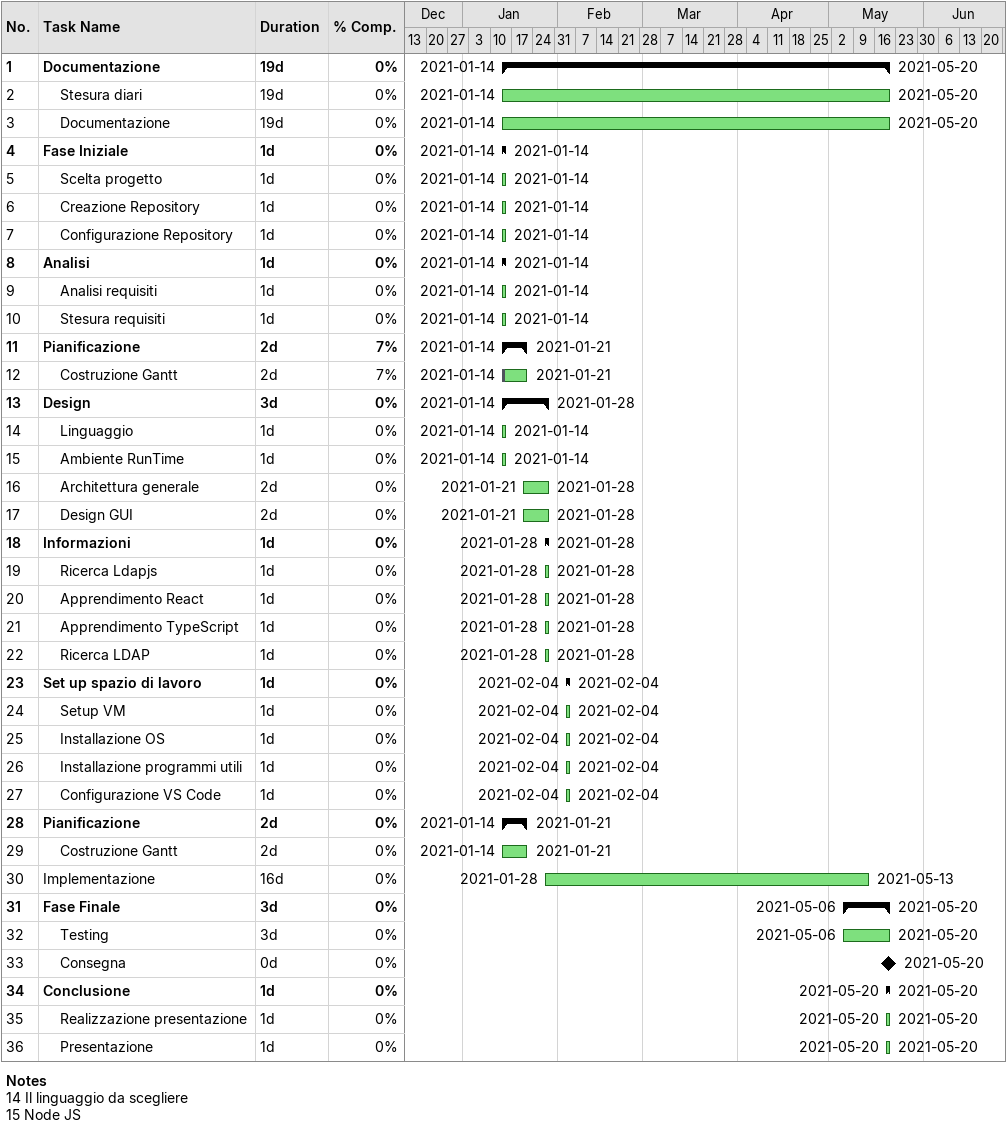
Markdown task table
| ID | Level | Task | Duration | Start | Finish | % complete |
|---|---|---|---|---|---|---|
| 1 | 1 | **Documentazione** | 19d | 2021-01-14 | 2021-05-20 | 0 |
| 2 | 2 | Stesura diari | 19d | 2021-01-14 | 2021-05-20 | 0 |
| 3 | 2 | Documentazione | 19d | 2021-01-14 | 2021-05-20 | 0 |
| 4 | 1 | **Fase Iniziale** | 1d | 2021-01-14 | 2021-01-14 | 0 |
| 5 | 2 | Scelta progetto | 1d | 2021-01-14 | 2021-01-14 | 0 |
| 6 | 2 | Creazione Repository | 1d | 2021-01-14 | 2021-01-14 | 0 |
| 7 | 2 | Configurazione Repository | 1d | 2021-01-14 | 2021-01-14 | 0 |
| 8 | 1 | **Analisi** | 1d | 2021-01-14 | 2021-01-14 | 0 |
| 9 | 2 | Analisi requisiti | 1d | 2021-01-14 | 2021-01-14 | 0 |
| 10 | 2 | Stesura requisiti | 1d | 2021-01-14 | 2021-01-14 | 0 |
| 11 | 1 | **Pianificazione** | 2d | 2021-01-14 | 2021-01-21 | 7 |
| 12 | 2 | Costruzione Gantt | 2d | 2021-01-14 | 2021-01-21 | 7 |
| 13 | 1 | **Design** | 3d | 2021-01-14 | 2021-01-28 | 0 |
| 14 | 2 | Linguaggio | 1d | 2021-01-14 | 2021-01-14 | 0 |
| 15 | 2 | Ambiente RunTime | 1d | 2021-01-14 | 2021-01-14 | 0 |
| 16 | 2 | Architettura generale | 2d | 2021-01-21 | 2021-01-28 | 0 |
| 17 | 2 | Design GUI | 2d | 2021-01-21 | 2021-01-28 | 0 |
| 18 | 1 | **Informazioni** | 1d | 2021-01-28 | 2021-01-28 | 0 |
| 19 | 2 | Ricerca Ldapjs | 1d | 2021-01-28 | 2021-01-28 | 0 |
| 20 | 2 | Apprendimento React | 1d | 2021-01-28 | 2021-01-28 | 0 |
| 21 | 2 | Apprendimento TypeScript | 1d | 2021-01-28 | 2021-01-28 | 0 |
| 22 | 2 | Ricerca LDAP | 1d | 2021-01-28 | 2021-01-28 | 0 |
| 23 | 1 | **Set up spazio di lavoro** | 1d | 2021-02-04 | 2021-02-04 | 0 |
| 24 | 2 | Setup VM | 1d | 2021-02-04 | 2021-02-04 | 0 |
| 25 | 2 | Installazione OS | 1d | 2021-02-04 | 2021-02-04 | 0 |
| 26 | 2 | Installazione programmi utili | 1d | 2021-02-04 | 2021-02-04 | 0 |
| 27 | 2 | Configurazione VS Code | 1d | 2021-02-04 | 2021-02-04 | 0 |
| 28 | 1 | **Pianificazione** | 2d | 2021-01-14 | 2021-01-21 | 0 |
| 29 | 2 | Costruzione Gantt | 2d | 2021-01-14 | 2021-01-21 | 0 |
| 30 | 1 | Implementazione | 16d | 2021-01-28 | 2021-05-13 | 0 |
| 31 | 1 | **Fase Finale** | 3d | 2021-05-06 | 2021-05-20 | 0 |
| 32 | 2 | Testing | 3d | 2021-05-06 | 2021-05-20 | 0 |
| 33 | 2 | Consegna | 0d | 2021-05-20 | 2021-05-20 | 0 |
| 34 | 1 | **Conclusione** | 1d | 2021-05-20 | 2021-05-20 | 0 |
| 35 | 2 | Realizzazione presentazione | 1d | 2021-05-20 | 2021-05-20 | 0 |
| 36 | 2 | Presentazione | 1d | 2021-05-20 | 2021-05-20 | 0 |

Notes
- 14: Il linguaggio da scegliere
- 15: Node JS
